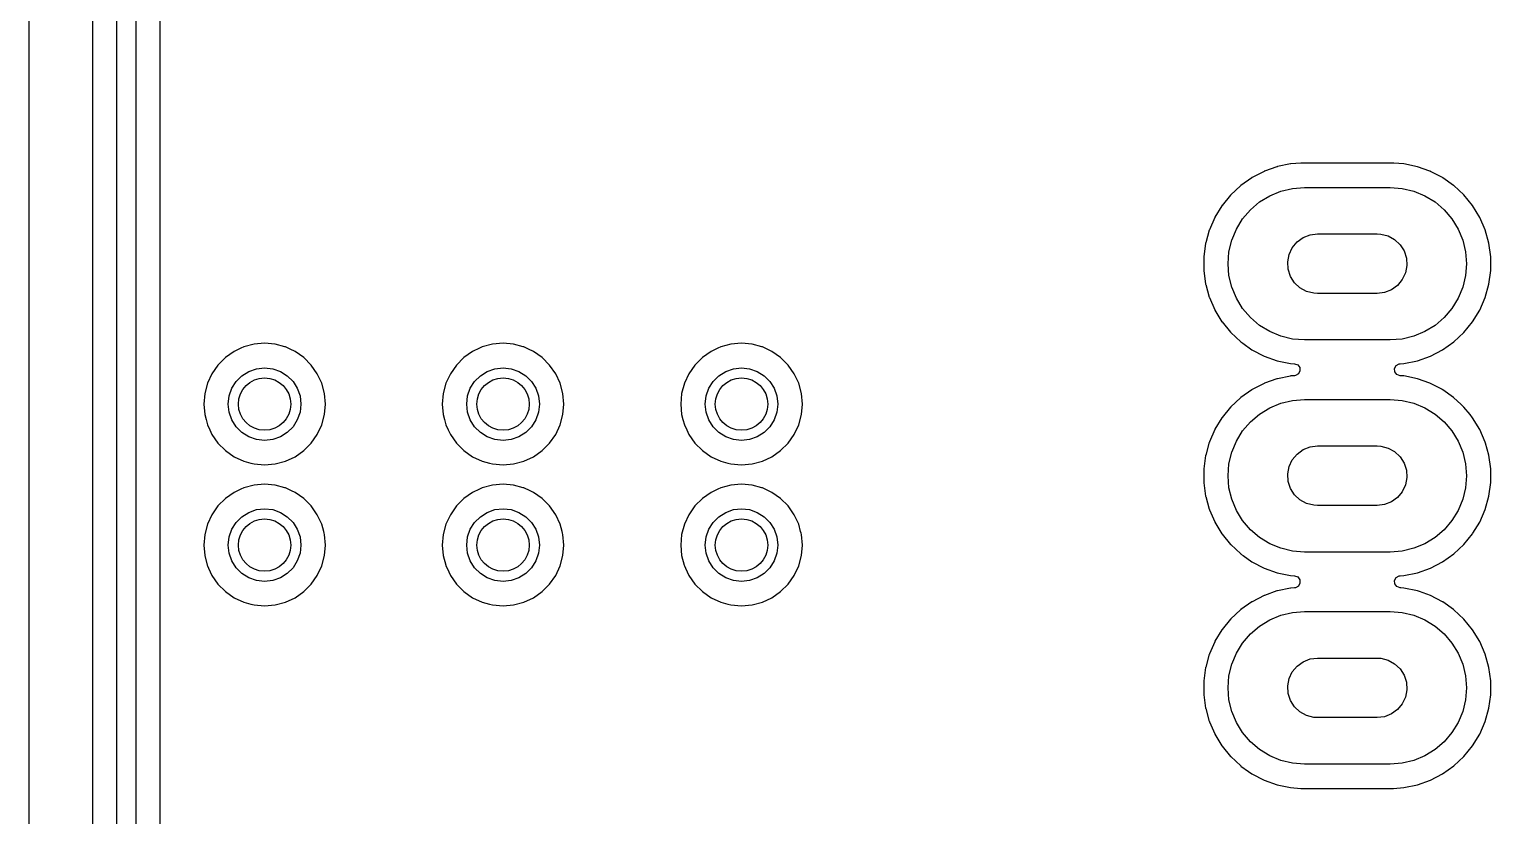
# Model space of a CAD drawing. Extents: x 4.53 to 6.71, y -5.98 to -2.05.
# Drawn here: x 4.531 to 5.737, y -3.35 to -2.7 of the extents above; entities that cross this region are included whole.
import ezdxf

# ---------------------------------------------------------------- set-up
doc = ezdxf.new("R2010")
doc.units = 0
doc.header["$MEASUREMENT"] = 0
doc.layers.add('BLACK', color=7, linetype='CONTINUOUS')

msp = doc.modelspace()

# ---------------------------------------------------------------- linework, layer by layer
at = {"layer": 'BLACK', "linetype": 'CONTINUOUS'}
for p, q in [((4.53053, -4.25852), (4.53053, -2.24738)), ((4.58274, -2.25296), (4.58274, -4.0305)), ((4.60276, -4.0315), (4.60276, -2.25197)), ((4.6185, -2.25523), (4.6185, -4.02823)), ((4.63852, -3.00968), (4.63852, -2.26558)), ((5.58015, -2.81069), (5.57191, -2.81126)), ((5.58024, -2.81069), (5.58015, -2.81069)), ((5.58015, -2.81069), (5.58015, -2.81069)), ((5.65677, -2.81069), (5.58024, -2.81069)), ((5.65686, -2.81069), (5.65677, -2.81069)), ((5.6651, -2.81126), (5.65686, -2.81069)), ((5.65686, -2.81069), (5.65686, -2.81069)), ((5.5397, -2.82271), (5.5307, -2.82906)), ((5.53984, -2.82261), (5.5397, -2.82271)), ((5.5397, -2.82271), (5.5397, -2.82271)), ((5.53999, -2.82253), (5.53984, -2.82261)), ((5.54977, -2.81746), (5.53999, -2.82253)), ((5.53999, -2.82253), (5.53999, -2.82253)), ((5.54992, -2.81738), (5.54977, -2.81746)), ((5.54977, -2.81746), (5.54977, -2.81746)), ((5.55008, -2.81733), (5.54992, -2.81738)), ((5.56046, -2.81364), (5.55008, -2.81733)), ((5.55008, -2.81733), (5.55008, -2.81733)), ((5.56062, -2.81358), (5.56046, -2.81364)), ((5.56046, -2.81364), (5.56046, -2.81364)), ((5.56079, -2.81355), (5.56062, -2.81358)), ((5.57158, -2.8113), (5.56079, -2.81355)), ((5.56079, -2.81355), (5.56079, -2.81355)), ((5.57174, -2.81127), (5.57158, -2.8113)), ((5.57158, -2.8113), (5.57158, -2.8113)), ((5.57191, -2.81126), (5.57174, -2.81127)), ((5.57191, -2.81126), (5.57191, -2.81126)), ((5.66527, -2.81127), (5.6651, -2.81126)), ((5.6651, -2.81126), (5.6651, -2.81126)), ((5.67639, -2.81358), (5.66527, -2.81127)), ((5.67654, -2.81364), (5.67639, -2.81358)), ((5.68659, -2.81721), (5.67654, -2.81364)), ((5.67654, -2.81364), (5.67654, -2.81364)), ((5.68709, -2.81738), (5.68659, -2.81721)), ((5.68724, -2.81746), (5.68709, -2.81738)), ((5.69702, -2.82253), (5.68724, -2.81746)), ((5.68724, -2.81746), (5.68724, -2.81746)), ((5.69717, -2.82261), (5.69702, -2.82253)), ((5.69702, -2.82253), (5.69702, -2.82253)), ((5.69731, -2.82271), (5.69717, -2.82261)), ((5.70631, -2.82906), (5.69731, -2.82271)), ((5.69731, -2.82271), (5.69731, -2.82271)), ((5.53044, -2.82927), (5.52239, -2.83679)), ((5.53056, -2.82916), (5.53044, -2.82927)), ((5.53044, -2.82927), (5.53044, -2.82927)), ((5.5307, -2.82906), (5.53056, -2.82916)), ((5.5307, -2.82906), (5.5307, -2.82906)), ((5.55447, -2.83757), (5.56361, -2.83379)), ((5.56361, -2.83379), (5.57322, -2.83148)), ((5.57322, -2.83148), (5.58307, -2.83071)), ((5.58307, -2.83071), (5.65394, -2.83071)), ((5.65394, -2.83071), (5.66379, -2.83148)), ((5.66379, -2.83148), (5.6734, -2.83379)), ((5.6734, -2.83379), (5.68253, -2.83757)), ((5.70645, -2.82916), (5.70631, -2.82906)), ((5.70631, -2.82906), (5.70631, -2.82906)), ((5.71475, -2.83691), (5.70645, -2.82916)), ((5.51501, -2.84586), (5.50928, -2.85528)), ((5.51509, -2.84572), (5.51501, -2.84586)), ((5.51501, -2.84586), (5.51501, -2.84586)), ((5.5152, -2.84559), (5.51509, -2.84572)), ((5.52215, -2.83704), (5.5152, -2.84559)), ((5.5152, -2.84559), (5.5152, -2.84559)), ((5.52226, -2.83691), (5.52215, -2.83704)), ((5.52215, -2.83704), (5.52215, -2.83704)), ((5.52238, -2.83679), (5.52226, -2.83691)), ((5.52239, -2.83679), (5.52238, -2.83679)), ((5.53853, -2.84916), (5.54605, -2.84274)), ((5.54605, -2.84274), (5.55447, -2.83757)), ((5.68253, -2.83757), (5.69096, -2.84274)), ((5.69096, -2.84274), (5.69848, -2.84916)), ((5.72191, -2.84572), (5.71475, -2.83691)), ((5.72781, -2.85542), (5.72191, -2.84572)), ((5.50913, -2.85558), (5.50474, -2.86568)), ((5.50919, -2.85542), (5.50913, -2.85558)), ((5.50913, -2.85558), (5.50913, -2.85558)), ((5.50928, -2.85528), (5.50919, -2.85542)), ((5.50928, -2.85528), (5.50928, -2.85528)), ((5.52694, -2.8651), (5.53211, -2.85667)), ((5.53211, -2.85667), (5.53853, -2.84916)), ((5.69848, -2.84916), (5.7049, -2.85667)), ((5.7049, -2.85667), (5.71006, -2.8651)), ((5.73234, -2.86584), (5.72781, -2.85542)), ((5.50462, -2.866), (5.50165, -2.87661)), ((5.50467, -2.86584), (5.50462, -2.866)), ((5.50462, -2.866), (5.50462, -2.866)), ((5.50474, -2.86568), (5.50467, -2.86584)), ((5.50474, -2.86568), (5.50474, -2.86568)), ((5.52316, -2.87424), (5.52694, -2.8651)), ((5.58204, -2.87214), (5.58778, -2.86987)), ((5.58778, -2.86987), (5.5939, -2.86909)), ((5.5939, -2.86909), (5.64311, -2.86909)), ((5.64311, -2.86909), (5.64619, -2.86929)), ((5.64619, -2.86929), (5.65217, -2.87082)), ((5.65217, -2.87082), (5.65757, -2.87379)), ((5.71006, -2.8651), (5.71385, -2.87424)), ((5.7354, -2.87677), (5.73234, -2.86584)), ((5.50158, -2.87694), (5.50008, -2.88785)), ((5.50161, -2.87677), (5.50158, -2.87694)), ((5.50158, -2.87694), (5.50158, -2.87694)), ((5.50165, -2.87661), (5.50161, -2.87677)), ((5.50165, -2.87661), (5.50165, -2.87661)), ((5.52085, -2.88385), (5.52316, -2.87424)), ((5.5705, -2.8861), (5.57312, -2.88052)), ((5.57312, -2.88052), (5.57705, -2.87576)), ((5.57705, -2.87576), (5.58204, -2.87214)), ((5.65757, -2.87379), (5.66207, -2.87802)), ((5.66207, -2.87802), (5.66537, -2.88322)), ((5.66537, -2.88322), (5.66728, -2.88909)), ((5.71385, -2.87424), (5.71615, -2.88385)), ((5.73695, -2.88802), (5.7354, -2.87677)), ((5.50008, -2.88785), (5.50006, -2.88802)), ((5.50006, -2.88802), (5.50006, -2.89938)), ((5.50008, -2.88785), (5.50008, -2.88785)), ((5.52008, -2.8937), (5.52085, -2.88385)), ((5.52085, -2.90355), (5.52008, -2.8937)), ((5.56934, -2.89216), (5.5705, -2.8861)), ((5.56973, -2.89831), (5.56934, -2.89216)), ((5.66767, -2.89525), (5.66651, -2.9013)), ((5.66728, -2.88909), (5.66767, -2.89525)), ((5.71615, -2.88385), (5.71693, -2.8937)), ((5.71693, -2.8937), (5.71615, -2.90355)), ((5.73695, -2.89938), (5.73695, -2.88802)), ((5.50006, -2.89938), (5.50008, -2.89955)), ((5.50008, -2.89955), (5.50008, -2.89955)), ((5.50008, -2.89955), (5.50158, -2.91046)), ((5.52316, -2.91317), (5.52085, -2.90355)), ((5.57163, -2.90418), (5.56973, -2.89831)), ((5.57494, -2.90939), (5.57163, -2.90418)), ((5.66389, -2.90689), (5.65995, -2.91164)), ((5.66651, -2.9013), (5.66389, -2.90689)), ((5.71615, -2.90355), (5.71385, -2.91317)), ((5.7354, -2.91063), (5.73695, -2.89938)), ((5.50158, -2.91046), (5.50158, -2.91046)), ((5.50158, -2.91046), (5.50161, -2.91063)), ((5.50161, -2.91063), (5.50165, -2.91079)), ((5.50165, -2.91079), (5.50165, -2.91079)), ((5.50165, -2.91079), (5.50462, -2.9214)), ((5.52694, -2.9223), (5.52316, -2.91317)), ((5.57943, -2.91361), (5.57494, -2.90939)), ((5.58484, -2.91658), (5.57943, -2.91361)), ((5.59081, -2.91811), (5.58484, -2.91658)), ((5.5939, -2.91831), (5.59081, -2.91811)), ((5.64311, -2.91831), (5.5939, -2.91831)), ((5.64923, -2.91753), (5.64311, -2.91831)), ((5.65496, -2.91526), (5.64923, -2.91753)), ((5.65995, -2.91164), (5.65496, -2.91526)), ((5.71385, -2.91317), (5.71006, -2.9223)), ((5.73234, -2.92156), (5.7354, -2.91063)), ((5.50462, -2.9214), (5.50462, -2.9214)), ((5.50462, -2.9214), (5.50467, -2.92156)), ((5.50467, -2.92156), (5.50474, -2.92172)), ((5.50474, -2.92172), (5.50474, -2.92172)), ((5.50474, -2.92172), (5.50913, -2.93183)), ((5.53211, -2.93073), (5.52694, -2.9223)), ((5.53853, -2.93824), (5.53211, -2.93073)), ((5.7049, -2.93073), (5.69848, -2.93824)), ((5.71006, -2.9223), (5.7049, -2.93073)), ((5.72781, -2.93198), (5.73234, -2.92156)), ((5.50913, -2.93183), (5.50913, -2.93183)), ((5.50913, -2.93183), (5.50919, -2.93198)), ((5.50919, -2.93198), (5.51509, -2.94168)), ((5.51509, -2.94168), (5.5152, -2.94182)), ((5.5152, -2.94182), (5.5152, -2.94182)), ((5.5152, -2.94182), (5.52215, -2.95036)), ((5.54605, -2.94466), (5.53853, -2.93824)), ((5.69848, -2.93824), (5.69096, -2.94466)), ((5.71475, -2.95049), (5.72191, -2.94168)), ((5.72191, -2.94168), (5.72781, -2.93198)), ((5.52215, -2.95036), (5.52215, -2.95036)), ((5.52215, -2.95036), (5.52226, -2.95049)), ((5.52226, -2.95049), (5.53056, -2.95824)), ((5.55447, -2.94983), (5.54605, -2.94466)), ((5.56361, -2.95361), (5.55447, -2.94983)), ((5.57322, -2.95592), (5.56361, -2.95361)), ((5.6734, -2.95361), (5.66379, -2.95592)), ((5.68253, -2.94983), (5.6734, -2.95361)), ((5.69096, -2.94466), (5.68253, -2.94983)), ((5.70645, -2.95824), (5.71475, -2.95049)), ((4.6997, -2.96619), (4.69253, -2.97121)), ((4.70533, -2.96357), (4.6997, -2.96619)), ((4.70763, -2.9625), (4.70533, -2.96357)), ((4.71608, -2.96023), (4.70763, -2.9625)), ((4.70763, -2.9625), (4.70763, -2.9625)), ((4.70763, -2.9625), (4.70763, -2.9625)), ((4.7248, -2.95947), (4.71608, -2.96023)), ((4.73352, -2.96023), (4.7248, -2.95947)), ((4.74145, -2.96235), (4.73352, -2.96023)), ((4.74198, -2.9625), (4.74145, -2.96235)), ((4.74591, -2.96433), (4.74198, -2.9625)), ((4.74991, -2.96619), (4.74591, -2.96433)), ((4.75708, -2.97121), (4.74991, -2.96619)), ((4.89655, -2.96619), (4.88938, -2.97121)), ((4.90218, -2.96357), (4.89655, -2.96619)), ((4.90448, -2.9625), (4.90218, -2.96357)), ((4.91293, -2.96023), (4.90448, -2.9625)), ((4.90448, -2.9625), (4.90448, -2.9625)), ((4.90448, -2.9625), (4.90448, -2.9625)), ((4.92165, -2.95947), (4.91293, -2.96023)), ((4.93037, -2.96023), (4.92165, -2.95947)), ((4.9383, -2.96235), (4.93037, -2.96023)), ((4.93883, -2.9625), (4.9383, -2.96235)), ((4.94276, -2.96433), (4.93883, -2.9625)), ((4.94676, -2.96619), (4.94276, -2.96433)), ((4.95393, -2.97121), (4.94676, -2.96619)), ((5.0934, -2.96619), (5.08623, -2.97121)), ((5.09903, -2.96357), (5.0934, -2.96619)), ((5.10133, -2.9625), (5.09903, -2.96357)), ((5.10978, -2.96023), (5.10133, -2.9625)), ((5.10133, -2.9625), (5.10133, -2.9625)), ((5.10133, -2.9625), (5.10133, -2.9625)), ((5.1185, -2.95947), (5.10978, -2.96023)), ((5.12722, -2.96023), (5.1185, -2.95947)), ((5.13515, -2.96235), (5.12722, -2.96023)), ((5.13568, -2.9625), (5.13515, -2.96235)), ((5.13961, -2.96433), (5.13568, -2.9625)), ((5.14361, -2.96619), (5.13961, -2.96433)), ((5.15078, -2.97121), (5.14361, -2.96619)), ((5.53056, -2.95824), (5.5307, -2.95834)), ((5.5307, -2.95834), (5.5307, -2.95834)), ((5.5307, -2.95834), (5.53229, -2.95947)), ((5.53229, -2.95947), (5.53984, -2.96479)), ((5.53984, -2.96479), (5.54992, -2.97002)), ((5.58307, -2.95669), (5.57322, -2.95592)), ((5.65394, -2.95669), (5.58307, -2.95669)), ((5.66379, -2.95592), (5.65394, -2.95669)), ((5.68709, -2.97002), (5.69717, -2.96479)), ((5.69717, -2.96479), (5.70645, -2.95824)), ((4.68634, -2.9774), (4.68132, -2.98457)), ((4.69253, -2.97121), (4.68634, -2.9774)), ((4.71813, -2.98043), (4.7248, -2.97968)), ((4.7248, -2.97968), (4.73148, -2.98043)), ((4.76327, -2.9774), (4.75708, -2.97121)), ((4.76829, -2.98457), (4.76327, -2.9774)), ((4.76327, -2.9774), (4.76327, -2.9774)), ((4.76327, -2.9774), (4.76327, -2.9774)), ((4.88319, -2.9774), (4.87817, -2.98457)), ((4.88938, -2.97121), (4.88319, -2.9774)), ((4.91498, -2.98043), (4.92165, -2.97968)), ((4.92165, -2.97968), (4.92833, -2.98043)), ((4.96012, -2.9774), (4.95393, -2.97121)), ((4.96514, -2.98457), (4.96012, -2.9774)), ((4.96012, -2.9774), (4.96012, -2.9774)), ((4.96012, -2.9774), (4.96012, -2.9774)), ((5.08004, -2.9774), (5.07502, -2.98457)), ((5.08623, -2.97121), (5.08004, -2.9774)), ((5.11183, -2.98043), (5.1185, -2.97968)), ((5.1185, -2.97968), (5.12518, -2.98043)), ((5.15697, -2.9774), (5.15078, -2.97121)), ((5.16199, -2.98457), (5.15697, -2.9774)), ((5.15697, -2.9774), (5.15697, -2.9774)), ((5.15697, -2.9774), (5.15697, -2.9774)), ((5.54992, -2.97002), (5.56062, -2.97382)), ((5.56062, -2.97382), (5.57174, -2.97613)), ((5.57174, -2.97613), (5.57484, -2.97634)), ((5.57484, -2.97634), (5.57494, -2.97635)), ((5.57494, -2.97635), (5.57756, -2.97732)), ((5.57756, -2.97732), (5.57924, -2.97955)), ((5.57924, -2.97955), (5.57945, -2.98234)), ((5.65756, -2.98026), (5.65889, -2.9778)), ((5.65889, -2.9778), (5.66134, -2.97646)), ((5.66134, -2.97646), (5.66207, -2.97635)), ((5.66207, -2.97635), (5.66527, -2.97613)), ((5.66527, -2.97613), (5.67639, -2.97382)), ((5.67639, -2.97382), (5.68709, -2.97002)), ((4.68132, -2.98457), (4.67762, -2.99251)), ((4.69777, -2.99666), (4.70135, -2.99097)), ((4.70135, -2.99097), (4.7061, -2.98622)), ((4.7061, -2.98622), (4.71179, -2.98265)), ((4.71179, -2.98265), (4.71813, -2.98043)), ((4.73148, -2.98043), (4.73782, -2.98265)), ((4.73782, -2.98265), (4.74351, -2.98622)), ((4.74351, -2.98622), (4.74826, -2.99097)), ((4.74826, -2.99097), (4.75183, -2.99666)), ((4.77199, -2.99251), (4.76829, -2.98457)), ((4.87817, -2.98457), (4.87447, -2.99251)), ((4.89462, -2.99666), (4.8982, -2.99097)), ((4.8982, -2.99097), (4.90295, -2.98622)), ((4.90295, -2.98622), (4.90864, -2.98265)), ((4.90864, -2.98265), (4.91498, -2.98043)), ((4.92833, -2.98043), (4.93467, -2.98265)), ((4.93467, -2.98265), (4.94036, -2.98622)), ((4.94036, -2.98622), (4.94511, -2.99097)), ((4.94511, -2.99097), (4.94868, -2.99666)), ((4.96884, -2.99251), (4.96514, -2.98457)), ((5.07502, -2.98457), (5.07132, -2.99251)), ((5.09147, -2.99666), (5.09505, -2.99097)), ((5.09505, -2.99097), (5.0998, -2.98622)), ((5.0998, -2.98622), (5.10549, -2.98265)), ((5.10549, -2.98265), (5.11183, -2.98043)), ((5.12518, -2.98043), (5.13152, -2.98265)), ((5.13152, -2.98265), (5.13721, -2.98622)), ((5.13721, -2.98622), (5.14196, -2.99097)), ((5.14196, -2.99097), (5.14553, -2.99666)), ((5.16569, -2.99251), (5.16199, -2.98457)), ((5.56046, -2.98883), (5.55008, -2.99252)), ((5.56062, -2.98878), (5.56046, -2.98883)), ((5.56046, -2.98883), (5.56046, -2.98883)), ((5.56079, -2.98874), (5.56062, -2.98878)), ((5.57158, -2.9865), (5.56079, -2.98874)), ((5.56079, -2.98874), (5.56079, -2.98874)), ((5.57174, -2.98647), (5.57158, -2.9865)), ((5.57158, -2.9865), (5.57158, -2.9865)), ((5.57191, -2.98646), (5.57174, -2.98647)), ((5.57494, -2.98625), (5.57191, -2.98646)), ((5.57191, -2.98646), (5.57191, -2.98646)), ((5.57567, -2.98614), (5.57494, -2.98625)), ((5.57812, -2.9848), (5.57567, -2.98614)), ((5.57945, -2.98234), (5.57812, -2.9848)), ((5.65777, -2.98305), (5.65756, -2.98026)), ((5.65945, -2.98528), (5.65777, -2.98305)), ((5.66207, -2.98625), (5.65945, -2.98528)), ((5.6628, -2.9863), (5.66207, -2.98625)), ((5.6651, -2.98646), (5.6628, -2.9863)), ((5.66527, -2.98647), (5.6651, -2.98646)), ((5.6651, -2.98646), (5.6651, -2.98646)), ((5.67639, -2.98878), (5.66527, -2.98647)), ((5.67654, -2.98883), (5.67639, -2.98878)), ((5.68659, -2.9924), (5.67654, -2.98883)), ((5.67654, -2.98883), (5.67654, -2.98883)), ((4.67536, -3.00096), (4.67459, -3.00968)), ((4.67762, -2.99251), (4.67536, -3.00096)), ((4.6948, -3.00968), (4.69556, -3.003)), ((4.69556, -3.003), (4.69777, -2.99666)), ((4.75183, -2.99666), (4.75405, -3.003)), ((4.75405, -3.003), (4.7548, -3.00968)), ((4.77425, -3.00096), (4.77199, -2.99251)), ((4.77501, -3.00968), (4.77425, -3.00096)), ((4.87221, -3.00096), (4.87144, -3.00968)), ((4.87447, -2.99251), (4.87221, -3.00096)), ((4.89165, -3.00968), (4.89241, -3.003)), ((4.89241, -3.003), (4.89462, -2.99666)), ((4.94868, -2.99666), (4.9509, -3.003)), ((4.9509, -3.003), (4.95165, -3.00968)), ((4.9711, -3.00096), (4.96884, -2.99251)), ((4.97186, -3.00968), (4.9711, -3.00096)), ((5.06906, -3.00096), (5.06829, -3.00968)), ((5.07132, -2.99251), (5.06906, -3.00096)), ((5.0885, -3.00968), (5.08926, -3.003)), ((5.08926, -3.003), (5.09147, -2.99666)), ((5.14553, -2.99666), (5.14775, -3.003)), ((5.14775, -3.003), (5.1485, -3.00968)), ((5.16795, -3.00096), (5.16569, -2.99251)), ((5.16871, -3.00968), (5.16795, -3.00096)), ((5.5397, -2.9979), (5.5307, -3.00426)), ((5.53984, -2.99781), (5.5397, -2.9979)), ((5.5397, -2.9979), (5.5397, -2.9979)), ((5.53999, -2.99773), (5.53984, -2.99781)), ((5.54977, -2.99266), (5.53999, -2.99773)), ((5.53999, -2.99773), (5.53999, -2.99773)), ((5.54992, -2.99258), (5.54977, -2.99266)), ((5.54977, -2.99266), (5.54977, -2.99266)), ((5.55008, -2.99252), (5.54992, -2.99258)), ((5.55008, -2.99252), (5.55008, -2.99252)), ((5.68709, -2.99258), (5.68659, -2.9924)), ((5.68724, -2.99266), (5.68709, -2.99258)), ((5.69702, -2.99773), (5.68724, -2.99266)), ((5.68724, -2.99266), (5.68724, -2.99266)), ((5.69717, -2.99781), (5.69702, -2.99773)), ((5.69702, -2.99773), (5.69702, -2.99773)), ((5.69731, -2.9979), (5.69717, -2.99781)), ((5.70631, -3.00426), (5.69731, -2.9979)), ((5.69731, -2.9979), (5.69731, -2.9979)), ((4.63852, -3.12615), (4.63852, -3.00968)), ((4.67459, -3.00968), (4.67536, -3.0184)), ((4.69556, -3.01635), (4.6948, -3.00968)), ((4.7548, -3.00968), (4.75405, -3.01635)), ((4.77425, -3.0184), (4.77501, -3.00968)), ((4.77501, -3.00968), (4.77501, -3.00968)), ((4.87144, -3.00968), (4.87221, -3.0184)), ((4.89241, -3.01635), (4.89165, -3.00968)), ((4.95165, -3.00968), (4.9509, -3.01635)), ((4.9711, -3.0184), (4.97186, -3.00968)), ((4.97186, -3.00968), (4.97186, -3.00968)), ((5.06829, -3.00968), (5.06906, -3.0184)), ((5.08926, -3.01635), (5.0885, -3.00968)), ((5.1485, -3.00968), (5.14775, -3.01635)), ((5.16795, -3.0184), (5.16871, -3.00968)), ((5.52215, -3.01224), (5.5152, -3.02078)), ((5.52226, -3.01211), (5.52215, -3.01224)), ((5.52215, -3.01224), (5.52215, -3.01224)), ((5.52238, -3.01199), (5.52226, -3.01211)), ((5.52239, -3.01199), (5.52238, -3.01199)), ((5.53044, -3.00447), (5.52239, -3.01199)), ((5.53056, -3.00435), (5.53044, -3.00447)), ((5.53044, -3.00447), (5.53044, -3.00447)), ((5.5307, -3.00426), (5.53056, -3.00435)), ((5.5307, -3.00426), (5.5307, -3.00426)), ((5.54605, -3.01794), (5.55447, -3.01277)), ((5.55447, -3.01277), (5.56361, -3.00899)), ((5.56361, -3.00899), (5.57322, -3.00668)), ((5.57322, -3.00668), (5.58307, -3.00591)), ((5.58307, -3.00591), (5.65394, -3.00591)), ((5.65394, -3.00591), (5.66379, -3.00668)), ((5.66379, -3.00668), (5.6734, -3.00899)), ((5.6734, -3.00899), (5.68253, -3.01277)), ((5.68253, -3.01277), (5.69096, -3.01794)), ((5.70645, -3.00435), (5.70631, -3.00426)), ((5.70631, -3.00426), (5.70631, -3.00426)), ((5.70657, -3.00447), (5.70645, -3.00435)), ((5.71215, -3.00968), (5.70657, -3.00447)), ((5.70657, -3.00447), (5.70657, -3.00447)), ((5.71475, -3.01211), (5.71215, -3.00968)), ((5.71485, -3.01224), (5.71475, -3.01211)), ((5.71987, -3.0184), (5.71485, -3.01224)), ((5.71485, -3.01224), (5.71485, -3.01224)), ((4.67536, -3.0184), (4.67645, -3.0225)), ((4.67645, -3.0225), (4.67762, -3.02685)), ((4.67762, -3.02685), (4.67953, -3.03095)), ((4.69777, -3.02269), (4.69556, -3.01635)), ((4.70135, -3.02838), (4.69777, -3.02269)), ((4.75183, -3.02269), (4.74826, -3.02838)), ((4.75405, -3.01635), (4.75183, -3.02269)), ((4.76829, -3.03478), (4.77199, -3.02685)), ((4.77199, -3.02685), (4.77425, -3.0184)), ((4.87221, -3.0184), (4.8733, -3.0225)), ((4.8733, -3.0225), (4.87447, -3.02685)), ((4.87447, -3.02685), (4.87638, -3.03095)), ((4.89462, -3.02269), (4.89241, -3.01635)), ((4.8982, -3.02838), (4.89462, -3.02269)), ((4.94868, -3.02269), (4.94511, -3.02838)), ((4.9509, -3.01635), (4.94868, -3.02269)), ((4.96514, -3.03478), (4.96884, -3.02685)), ((4.96884, -3.02685), (4.9711, -3.0184)), ((5.06906, -3.0184), (5.07015, -3.0225)), ((5.07015, -3.0225), (5.07132, -3.02685)), ((5.07132, -3.02685), (5.07323, -3.03095)), ((5.09147, -3.02269), (5.08926, -3.01635)), ((5.09505, -3.02838), (5.09147, -3.02269)), ((5.14553, -3.02269), (5.14196, -3.02838)), ((5.14775, -3.01635), (5.14553, -3.02269)), ((5.16199, -3.03478), (5.16569, -3.02685)), ((5.16569, -3.02685), (5.16795, -3.0184)), ((5.51501, -3.02106), (5.50928, -3.03047)), ((5.51509, -3.02091), (5.51501, -3.02106)), ((5.51501, -3.02106), (5.51501, -3.02106)), ((5.5152, -3.02078), (5.51509, -3.02091)), ((5.5152, -3.02078), (5.5152, -3.02078)), ((5.53211, -3.03187), (5.53853, -3.02436)), ((5.53853, -3.02436), (5.54605, -3.01794)), ((5.69096, -3.01794), (5.69848, -3.02436)), ((5.69848, -3.02436), (5.7049, -3.03187)), ((5.72191, -3.02091), (5.71987, -3.0184)), ((5.72781, -3.03062), (5.72191, -3.02091)), ((4.67953, -3.03095), (4.68132, -3.03478)), ((4.68132, -3.03478), (4.68634, -3.04195)), ((4.7061, -3.03313), (4.70135, -3.02838)), ((4.71179, -3.03671), (4.7061, -3.03313)), ((4.71813, -3.03893), (4.71179, -3.03671)), ((4.7248, -3.03968), (4.71813, -3.03893)), ((4.73148, -3.03893), (4.7248, -3.03968)), ((4.73782, -3.03671), (4.73148, -3.03893)), ((4.74351, -3.03313), (4.73782, -3.03671)), ((4.74826, -3.02838), (4.74351, -3.03313)), ((4.76327, -3.04195), (4.76829, -3.03478)), ((4.87638, -3.03095), (4.87817, -3.03478)), ((4.87817, -3.03478), (4.88319, -3.04195)), ((4.90295, -3.03313), (4.8982, -3.02838)), ((4.90864, -3.03671), (4.90295, -3.03313)), ((4.91498, -3.03893), (4.90864, -3.03671)), ((4.92165, -3.03968), (4.91498, -3.03893)), ((4.92833, -3.03893), (4.92165, -3.03968)), ((4.93467, -3.03671), (4.92833, -3.03893)), ((4.94036, -3.03313), (4.93467, -3.03671)), ((4.94511, -3.02838), (4.94036, -3.03313)), ((4.96012, -3.04195), (4.96514, -3.03478)), ((5.07323, -3.03095), (5.07502, -3.03478)), ((5.07502, -3.03478), (5.08004, -3.04195)), ((5.0998, -3.03313), (5.09505, -3.02838)), ((5.10549, -3.03671), (5.0998, -3.03313)), ((5.11183, -3.03893), (5.10549, -3.03671)), ((5.1185, -3.03968), (5.11183, -3.03893)), ((5.12518, -3.03893), (5.1185, -3.03968)), ((5.13152, -3.03671), (5.12518, -3.03893)), ((5.13721, -3.03313), (5.13152, -3.03671)), ((5.14196, -3.02838), (5.13721, -3.03313)), ((5.15697, -3.04195), (5.16199, -3.03478)), ((5.50913, -3.03077), (5.50474, -3.04088)), ((5.50919, -3.03062), (5.50913, -3.03077)), ((5.50913, -3.03077), (5.50913, -3.03077)), ((5.50928, -3.03047), (5.50919, -3.03062)), ((5.50928, -3.03047), (5.50928, -3.03047)), ((5.52694, -3.0403), (5.53211, -3.03187)), ((5.7049, -3.03187), (5.71006, -3.0403)), ((5.73234, -3.04103), (5.72781, -3.03062)), ((4.68634, -3.04195), (4.69253, -3.04814)), ((4.69253, -3.04814), (4.6997, -3.05316)), ((4.74991, -3.05316), (4.75708, -3.04814)), ((4.75708, -3.04814), (4.76327, -3.04195)), ((4.88319, -3.04195), (4.88938, -3.04814)), ((4.88938, -3.04814), (4.89655, -3.05316)), ((4.94676, -3.05316), (4.95393, -3.04814)), ((4.95393, -3.04814), (4.96012, -3.04195)), ((5.08004, -3.04195), (5.08623, -3.04814)), ((5.08623, -3.04814), (5.0934, -3.05316)), ((5.14361, -3.05316), (5.15078, -3.04814)), ((5.15078, -3.04814), (5.15697, -3.04195)), ((5.50158, -3.05214), (5.50008, -3.06305)), ((5.50161, -3.05197), (5.50158, -3.05214)), ((5.50158, -3.05214), (5.50158, -3.05214)), ((5.50165, -3.05181), (5.50161, -3.05197)), ((5.50462, -3.0412), (5.50165, -3.05181)), ((5.50165, -3.05181), (5.50165, -3.05181)), ((5.50467, -3.04103), (5.50462, -3.0412)), ((5.50462, -3.0412), (5.50462, -3.0412)), ((5.50474, -3.04088), (5.50467, -3.04103)), ((5.50474, -3.04088), (5.50474, -3.04088)), ((5.52085, -3.05904), (5.52316, -3.04943)), ((5.52316, -3.04943), (5.52694, -3.0403)), ((5.57312, -3.05571), (5.57705, -3.05096)), ((5.57705, -3.05096), (5.58204, -3.04733)), ((5.58204, -3.04733), (5.58778, -3.04506)), ((5.58778, -3.04506), (5.5939, -3.04429)), ((5.5939, -3.04429), (5.64311, -3.04429)), ((5.64311, -3.04429), (5.64619, -3.04449)), ((5.64619, -3.04449), (5.65217, -3.04602)), ((5.65217, -3.04602), (5.65757, -3.04899)), ((5.65757, -3.04899), (5.66207, -3.05321)), ((5.71006, -3.0403), (5.71385, -3.04943)), ((5.71385, -3.04943), (5.71615, -3.05904)), ((5.73238, -3.0412), (5.73234, -3.04103)), ((5.7326, -3.04195), (5.73238, -3.0412)), ((5.73238, -3.0412), (5.73238, -3.0412)), ((5.7354, -3.05197), (5.7326, -3.04195)), ((5.73695, -3.06322), (5.7354, -3.05197)), ((4.6997, -3.05316), (4.6997, -3.05316)), ((4.6997, -3.05316), (4.6997, -3.05316)), ((4.6997, -3.05316), (4.70763, -3.05686)), ((4.70763, -3.05686), (4.71357, -3.05845)), ((4.71357, -3.05845), (4.71608, -3.05913)), ((4.71608, -3.05913), (4.71608, -3.05913)), ((4.71608, -3.05913), (4.71608, -3.05913)), ((4.71608, -3.05913), (4.7248, -3.05989)), ((4.7248, -3.05989), (4.73352, -3.05913)), ((4.73352, -3.05913), (4.74198, -3.05686)), ((4.74198, -3.05686), (4.74991, -3.05316)), ((4.89655, -3.05316), (4.89655, -3.05316)), ((4.89655, -3.05316), (4.89655, -3.05316)), ((4.89655, -3.05316), (4.90448, -3.05686)), ((4.90448, -3.05686), (4.91042, -3.05845)), ((4.91042, -3.05845), (4.91293, -3.05913)), ((4.91293, -3.05913), (4.91293, -3.05913)), ((4.91293, -3.05913), (4.91293, -3.05913)), ((4.91293, -3.05913), (4.92165, -3.05989)), ((4.92165, -3.05989), (4.93037, -3.05913)), ((4.93037, -3.05913), (4.93883, -3.05686)), ((4.93883, -3.05686), (4.94676, -3.05316)), ((5.0934, -3.05316), (5.0934, -3.05316)), ((5.0934, -3.05316), (5.0934, -3.05316)), ((5.0934, -3.05316), (5.10133, -3.05686)), ((5.10133, -3.05686), (5.10727, -3.05845)), ((5.10727, -3.05845), (5.10978, -3.05913)), ((5.10978, -3.05913), (5.10978, -3.05913)), ((5.10978, -3.05913), (5.10978, -3.05913)), ((5.10978, -3.05913), (5.1185, -3.05989)), ((5.1185, -3.05989), (5.12722, -3.05913)), ((5.12722, -3.05913), (5.13568, -3.05686)), ((5.13568, -3.05686), (5.14361, -3.05316)), ((5.50008, -3.06305), (5.50006, -3.06322)), ((5.50006, -3.06322), (5.50006, -3.07458)), ((5.50008, -3.06305), (5.50008, -3.06305)), ((5.52008, -3.0689), (5.52085, -3.05904)), ((5.56934, -3.06735), (5.5705, -3.06129)), ((5.5705, -3.06129), (5.57312, -3.05571)), ((5.66207, -3.05321), (5.66537, -3.05842)), ((5.66537, -3.05842), (5.66728, -3.06429)), ((5.66728, -3.06429), (5.66767, -3.07044)), ((5.71615, -3.05904), (5.71693, -3.0689)), ((5.73695, -3.07458), (5.73695, -3.06322)), ((4.7248, -3.07594), (4.71608, -3.0767)), ((4.73352, -3.0767), (4.7248, -3.07594)), ((4.92165, -3.07594), (4.91293, -3.0767)), ((4.93037, -3.0767), (4.92165, -3.07594)), ((5.1185, -3.07594), (5.10978, -3.0767)), ((5.12722, -3.0767), (5.1185, -3.07594)), ((5.50006, -3.07458), (5.50008, -3.07474)), ((5.50008, -3.07474), (5.50008, -3.07474)), ((5.50008, -3.07474), (5.50158, -3.08566)), ((5.52085, -3.07875), (5.52008, -3.0689)), ((5.56973, -3.07351), (5.56934, -3.06735)), ((5.57163, -3.07937), (5.56973, -3.07351)), ((5.66767, -3.07044), (5.66651, -3.0765)), ((5.71693, -3.0689), (5.71615, -3.07875)), ((5.7354, -3.08583), (5.73695, -3.07458)), ((4.69253, -3.08768), (4.68634, -3.09387)), ((4.6997, -3.08266), (4.69253, -3.08768)), ((4.70525, -3.08007), (4.6997, -3.08266)), ((4.70763, -3.07897), (4.70525, -3.08007)), ((4.71608, -3.0767), (4.70763, -3.07897)), ((4.70763, -3.07897), (4.70763, -3.07897)), ((4.70763, -3.07897), (4.70763, -3.07897)), ((4.74145, -3.07882), (4.73352, -3.0767)), ((4.74198, -3.07897), (4.74145, -3.07882)), ((4.74713, -3.08137), (4.74198, -3.07897)), ((4.74991, -3.08266), (4.74713, -3.08137)), ((4.75708, -3.08768), (4.74991, -3.08266)), ((4.76327, -3.09387), (4.75708, -3.08768)), ((4.88938, -3.08768), (4.88319, -3.09387)), ((4.89655, -3.08266), (4.88938, -3.08768)), ((4.9021, -3.08007), (4.89655, -3.08266)), ((4.90448, -3.07897), (4.9021, -3.08007)), ((4.91293, -3.0767), (4.90448, -3.07897)), ((4.90448, -3.07897), (4.90448, -3.07897)), ((4.90448, -3.07897), (4.90448, -3.07897)), ((4.9383, -3.07882), (4.93037, -3.0767)), ((4.93883, -3.07897), (4.9383, -3.07882)), ((4.94398, -3.08137), (4.93883, -3.07897)), ((4.94676, -3.08266), (4.94398, -3.08137)), ((4.95393, -3.08768), (4.94676, -3.08266)), ((4.96012, -3.09387), (4.95393, -3.08768)), ((5.08623, -3.08768), (5.08004, -3.09387)), ((5.0934, -3.08266), (5.08623, -3.08768)), ((5.09895, -3.08007), (5.0934, -3.08266)), ((5.10133, -3.07897), (5.09895, -3.08007)), ((5.10978, -3.0767), (5.10133, -3.07897)), ((5.10133, -3.07897), (5.10133, -3.07897)), ((5.10133, -3.07897), (5.10133, -3.07897)), ((5.13515, -3.07882), (5.12722, -3.0767)), ((5.13568, -3.07897), (5.13515, -3.07882)), ((5.14083, -3.08137), (5.13568, -3.07897)), ((5.14361, -3.08266), (5.14083, -3.08137)), ((5.15078, -3.08768), (5.14361, -3.08266)), ((5.15697, -3.09387), (5.15078, -3.08768)), ((5.50158, -3.08566), (5.50158, -3.08566)), ((5.50158, -3.08566), (5.50161, -3.08583)), ((5.50161, -3.08583), (5.50165, -3.08599)), ((5.50165, -3.08599), (5.50165, -3.08599)), ((5.50165, -3.08599), (5.50462, -3.0966)), ((5.52316, -3.08836), (5.52085, -3.07875)), ((5.52694, -3.0975), (5.52316, -3.08836)), ((5.57494, -3.08458), (5.57163, -3.07937)), ((5.57943, -3.0888), (5.57494, -3.08458)), ((5.65995, -3.08683), (5.65496, -3.09046)), ((5.66389, -3.08208), (5.65995, -3.08683)), ((5.66651, -3.0765), (5.66389, -3.08208)), ((5.71385, -3.08836), (5.71006, -3.0975)), ((5.71615, -3.07875), (5.71385, -3.08836)), ((5.73234, -3.09676), (5.7354, -3.08583)), ((4.68634, -3.09387), (4.68132, -3.10104)), ((4.7061, -3.10269), (4.71179, -3.09912)), ((4.71179, -3.09912), (4.71813, -3.0969)), ((4.71813, -3.0969), (4.7248, -3.09615)), ((4.7248, -3.09615), (4.73148, -3.0969)), ((4.73148, -3.0969), (4.73782, -3.09912)), ((4.73782, -3.09912), (4.74351, -3.10269)), ((4.76829, -3.10104), (4.76327, -3.09387)), ((4.76327, -3.09387), (4.76327, -3.09387)), ((4.76327, -3.09387), (4.76327, -3.09387)), ((4.88319, -3.09387), (4.87817, -3.10104)), ((4.90295, -3.10269), (4.90864, -3.09912)), ((4.90864, -3.09912), (4.91498, -3.0969)), ((4.91498, -3.0969), (4.92165, -3.09615)), ((4.92165, -3.09615), (4.92833, -3.0969)), ((4.92833, -3.0969), (4.93467, -3.09912)), ((4.93467, -3.09912), (4.94036, -3.10269)), ((4.96514, -3.10104), (4.96012, -3.09387)), ((4.96012, -3.09387), (4.96012, -3.09387)), ((4.96012, -3.09387), (4.96012, -3.09387)), ((5.08004, -3.09387), (5.07502, -3.10104)), ((5.0998, -3.10269), (5.10549, -3.09912)), ((5.10549, -3.09912), (5.11183, -3.0969)), ((5.11183, -3.0969), (5.1185, -3.09615)), ((5.1185, -3.09615), (5.12518, -3.0969)), ((5.12518, -3.0969), (5.13152, -3.09912)), ((5.13152, -3.09912), (5.13721, -3.10269)), ((5.16199, -3.10104), (5.15697, -3.09387)), ((5.15697, -3.09387), (5.15697, -3.09387)), ((5.15697, -3.09387), (5.15697, -3.09387)), ((5.50462, -3.0966), (5.50462, -3.0966)), ((5.50462, -3.0966), (5.50467, -3.09676)), ((5.50467, -3.09676), (5.50474, -3.09692)), ((5.50474, -3.09692), (5.50474, -3.09692)), ((5.50474, -3.09692), (5.50913, -3.10702)), ((5.53211, -3.10592), (5.52694, -3.0975)), ((5.58484, -3.09178), (5.57943, -3.0888)), ((5.59081, -3.09331), (5.58484, -3.09178)), ((5.5939, -3.0935), (5.59081, -3.09331)), ((5.64311, -3.0935), (5.5939, -3.0935)), ((5.64923, -3.09273), (5.64311, -3.0935)), ((5.65496, -3.09046), (5.64923, -3.09273)), ((5.71006, -3.0975), (5.7049, -3.10592)), ((5.72781, -3.10718), (5.73234, -3.09676)), ((4.67762, -3.10898), (4.67536, -3.11743)), ((4.68132, -3.10104), (4.67762, -3.10898)), ((4.69777, -3.11313), (4.70135, -3.10744)), ((4.70135, -3.10744), (4.7061, -3.10269)), ((4.74351, -3.10269), (4.74826, -3.10744)), ((4.74826, -3.10744), (4.75183, -3.11313)), ((4.77199, -3.10898), (4.76829, -3.10104)), ((4.77358, -3.11492), (4.77199, -3.10898)), ((4.87447, -3.10898), (4.87221, -3.11743)), ((4.87817, -3.10104), (4.87447, -3.10898)), ((4.89462, -3.11313), (4.8982, -3.10744)), ((4.8982, -3.10744), (4.90295, -3.10269)), ((4.94036, -3.10269), (4.94511, -3.10744)), ((4.94511, -3.10744), (4.94868, -3.11313)), ((4.96884, -3.10898), (4.96514, -3.10104)), ((4.97043, -3.11492), (4.96884, -3.10898)), ((5.07132, -3.10898), (5.06906, -3.11743)), ((5.07502, -3.10104), (5.07132, -3.10898)), ((5.09147, -3.11313), (5.09505, -3.10744)), ((5.09505, -3.10744), (5.0998, -3.10269)), ((5.13721, -3.10269), (5.14196, -3.10744)), ((5.14196, -3.10744), (5.14553, -3.11313)), ((5.16569, -3.10898), (5.16199, -3.10104)), ((5.16728, -3.11492), (5.16569, -3.10898)), ((5.50913, -3.10702), (5.50913, -3.10702)), ((5.50913, -3.10702), (5.50919, -3.10718)), ((5.50919, -3.10718), (5.51509, -3.11688)), ((5.53853, -3.11344), (5.53211, -3.10592)), ((5.7049, -3.10592), (5.69848, -3.11344)), ((5.72226, -3.11631), (5.72781, -3.10718)), ((4.67536, -3.11743), (4.67459, -3.12615)), ((4.6948, -3.12615), (4.69556, -3.11947)), ((4.69556, -3.11947), (4.69777, -3.11313)), ((4.75183, -3.11313), (4.75405, -3.11947)), ((4.75405, -3.11947), (4.7548, -3.12615)), ((4.77395, -3.11631), (4.77358, -3.11492)), ((4.77425, -3.11743), (4.77395, -3.11631)), ((4.77501, -3.12615), (4.77425, -3.11743)), ((4.87221, -3.11743), (4.87144, -3.12615)), ((4.89165, -3.12615), (4.89241, -3.11947)), ((4.89241, -3.11947), (4.89462, -3.11313)), ((4.94868, -3.11313), (4.9509, -3.11947)), ((4.9509, -3.11947), (4.95165, -3.12615)), ((4.9708, -3.11631), (4.97043, -3.11492)), ((4.9711, -3.11743), (4.9708, -3.11631)), ((4.97186, -3.12615), (4.9711, -3.11743)), ((5.06906, -3.11743), (5.06829, -3.12615)), ((5.0885, -3.12615), (5.08926, -3.11947)), ((5.08926, -3.11947), (5.09147, -3.11313)), ((5.14553, -3.11313), (5.14775, -3.11947)), ((5.14775, -3.11947), (5.1485, -3.12615)), ((5.16765, -3.11631), (5.16728, -3.11492)), ((5.16795, -3.11743), (5.16765, -3.11631)), ((5.16871, -3.12615), (5.16795, -3.11743)), ((5.51509, -3.11688), (5.5152, -3.11701)), ((5.5152, -3.11701), (5.5152, -3.11701)), ((5.5152, -3.11701), (5.52215, -3.12556)), ((5.54605, -3.11986), (5.53853, -3.11344)), ((5.55447, -3.12502), (5.54605, -3.11986)), ((5.69096, -3.11986), (5.68253, -3.12502)), ((5.69848, -3.11344), (5.69096, -3.11986)), ((5.71475, -3.12569), (5.72191, -3.11688)), ((5.72191, -3.11688), (5.72226, -3.11631)), ((4.63852, -3.24977), (4.63852, -3.12615)), ((4.67459, -3.12615), (4.67536, -3.13487)), ((4.67536, -3.13487), (4.67748, -3.14279)), ((4.69556, -3.13282), (4.6948, -3.12615)), ((4.69777, -3.13916), (4.69556, -3.13282)), ((4.75405, -3.13282), (4.75183, -3.13916)), ((4.7548, -3.12615), (4.75405, -3.13282)), ((4.77199, -3.14332), (4.77425, -3.13487)), ((4.77425, -3.13487), (4.77501, -3.12615)), ((4.77501, -3.12615), (4.77501, -3.12615)), ((4.87144, -3.12615), (4.87221, -3.13487)), ((4.87221, -3.13487), (4.87433, -3.14279)), ((4.89241, -3.13282), (4.89165, -3.12615)), ((4.89462, -3.13916), (4.89241, -3.13282)), ((4.9509, -3.13282), (4.94868, -3.13916)), ((4.95165, -3.12615), (4.9509, -3.13282)), ((4.96884, -3.14332), (4.9711, -3.13487)), ((4.9711, -3.13487), (4.97186, -3.12615)), ((4.97186, -3.12615), (4.97186, -3.12615)), ((5.06829, -3.12615), (5.06906, -3.13487)), ((5.06906, -3.13487), (5.07118, -3.14279)), ((5.08926, -3.13282), (5.0885, -3.12615)), ((5.09147, -3.13916), (5.08926, -3.13282)), ((5.14775, -3.13282), (5.14553, -3.13916)), ((5.1485, -3.12615), (5.14775, -3.13282)), ((5.16569, -3.14332), (5.16795, -3.13487)), ((5.16795, -3.13487), (5.16871, -3.12615)), ((5.52215, -3.12556), (5.52215, -3.12556)), ((5.52215, -3.12556), (5.52226, -3.12569)), ((5.52226, -3.12569), (5.53056, -3.13344)), ((5.53056, -3.13344), (5.5307, -3.13354)), ((5.5307, -3.13354), (5.5307, -3.13354)), ((5.5307, -3.13354), (5.53258, -3.13487)), ((5.53258, -3.13487), (5.53984, -3.13999)), ((5.56361, -3.12881), (5.55447, -3.12502)), ((5.57322, -3.13111), (5.56361, -3.12881)), ((5.58307, -3.13189), (5.57322, -3.13111)), ((5.65394, -3.13189), (5.58307, -3.13189)), ((5.66379, -3.13111), (5.65394, -3.13189)), ((5.6734, -3.12881), (5.66379, -3.13111)), ((5.68253, -3.12502), (5.6734, -3.12881)), ((5.69717, -3.13999), (5.70645, -3.13344)), ((5.70645, -3.13344), (5.71475, -3.12569)), ((4.67748, -3.14279), (4.67762, -3.14332)), ((4.67762, -3.14332), (4.67853, -3.14527)), ((4.67853, -3.14527), (4.68132, -3.15125)), ((4.70135, -3.14485), (4.69777, -3.13916)), ((4.7061, -3.1496), (4.70135, -3.14485)), ((4.74826, -3.14485), (4.74351, -3.1496)), ((4.75183, -3.13916), (4.74826, -3.14485)), ((4.76829, -3.15125), (4.77199, -3.14332)), ((4.87433, -3.14279), (4.87447, -3.14332)), ((4.87447, -3.14332), (4.87538, -3.14527)), ((4.87538, -3.14527), (4.87817, -3.15125)), ((4.8982, -3.14485), (4.89462, -3.13916)), ((4.90295, -3.1496), (4.8982, -3.14485)), ((4.94511, -3.14485), (4.94036, -3.1496)), ((4.94868, -3.13916), (4.94511, -3.14485)), ((4.96514, -3.15125), (4.96884, -3.14332)), ((5.07118, -3.14279), (5.07132, -3.14332)), ((5.07132, -3.14332), (5.07223, -3.14527)), ((5.07223, -3.14527), (5.07502, -3.15125)), ((5.09505, -3.14485), (5.09147, -3.13916)), ((5.0998, -3.1496), (5.09505, -3.14485)), ((5.14196, -3.14485), (5.13721, -3.1496)), ((5.14553, -3.13916), (5.14196, -3.14485)), ((5.16199, -3.15125), (5.16569, -3.14332)), ((5.53984, -3.13999), (5.54992, -3.14521)), ((5.54992, -3.14521), (5.56062, -3.14902)), ((5.67639, -3.14902), (5.68709, -3.14521)), ((5.68709, -3.14521), (5.69717, -3.13999)), ((4.68132, -3.15125), (4.68634, -3.15842)), ((4.68634, -3.15842), (4.69253, -3.16461)), ((4.71179, -3.15318), (4.7061, -3.1496)), ((4.71813, -3.1554), (4.71179, -3.15318)), ((4.7248, -3.15615), (4.71813, -3.1554)), ((4.73148, -3.1554), (4.7248, -3.15615)), ((4.73782, -3.15318), (4.73148, -3.1554)), ((4.74351, -3.1496), (4.73782, -3.15318)), ((4.75708, -3.16461), (4.76327, -3.15842)), ((4.76327, -3.15842), (4.76829, -3.15125)), ((4.87817, -3.15125), (4.88319, -3.15842)), ((4.88319, -3.15842), (4.88938, -3.16461)), ((4.90864, -3.15318), (4.90295, -3.1496)), ((4.91498, -3.1554), (4.90864, -3.15318)), ((4.92165, -3.15615), (4.91498, -3.1554)), ((4.92833, -3.1554), (4.92165, -3.15615)), ((4.93467, -3.15318), (4.92833, -3.1554)), ((4.94036, -3.1496), (4.93467, -3.15318)), ((4.95393, -3.16461), (4.96012, -3.15842)), ((4.96012, -3.15842), (4.96514, -3.15125)), ((5.07502, -3.15125), (5.08004, -3.15842)), ((5.08004, -3.15842), (5.08623, -3.16461)), ((5.10549, -3.15318), (5.0998, -3.1496)), ((5.11183, -3.1554), (5.10549, -3.15318)), ((5.1185, -3.15615), (5.11183, -3.1554)), ((5.12518, -3.1554), (5.1185, -3.15615)), ((5.13152, -3.15318), (5.12518, -3.1554)), ((5.13721, -3.1496), (5.13152, -3.15318)), ((5.15078, -3.16461), (5.15697, -3.15842)), ((5.15697, -3.15842), (5.16199, -3.15125)), ((5.56062, -3.14902), (5.57174, -3.15133)), ((5.57174, -3.15133), (5.57484, -3.15154)), ((5.57484, -3.15154), (5.57494, -3.15155)), ((5.57494, -3.15155), (5.57756, -3.15252)), ((5.57812, -3.15999), (5.57567, -3.16134)), ((5.57756, -3.15252), (5.57924, -3.15475)), ((5.57945, -3.15754), (5.57812, -3.15999)), ((5.57924, -3.15475), (5.57945, -3.15754)), ((5.65756, -3.15546), (5.65889, -3.153)), ((5.65777, -3.15824), (5.65756, -3.15546)), ((5.65945, -3.16048), (5.65777, -3.15824)), ((5.65889, -3.153), (5.66134, -3.15165)), ((5.66207, -3.16145), (5.65945, -3.16048)), ((5.66134, -3.15165), (5.66207, -3.15155)), ((5.66207, -3.15155), (5.66527, -3.15133)), ((5.66527, -3.15133), (5.67639, -3.14902)), ((4.69253, -3.16461), (4.6997, -3.16963)), ((4.6997, -3.16963), (4.6997, -3.16963)), ((4.6997, -3.16963), (4.6997, -3.16963)), ((4.6997, -3.16963), (4.70763, -3.17333)), ((4.74198, -3.17333), (4.74991, -3.16963)), ((4.74991, -3.16963), (4.75708, -3.16461)), ((4.88938, -3.16461), (4.89655, -3.16963)), ((4.89655, -3.16963), (4.89655, -3.16963)), ((4.89655, -3.16963), (4.89655, -3.16963)), ((4.89655, -3.16963), (4.90448, -3.17333)), ((4.93883, -3.17333), (4.94676, -3.16963)), ((4.94676, -3.16963), (4.95393, -3.16461)), ((5.08623, -3.16461), (5.0934, -3.16963)), ((5.0934, -3.16963), (5.0934, -3.16963)), ((5.0934, -3.16963), (5.0934, -3.16963)), ((5.0934, -3.16963), (5.10133, -3.17333)), ((5.13568, -3.17333), (5.14361, -3.16963)), ((5.14361, -3.16963), (5.15078, -3.16461)), ((5.54977, -3.16785), (5.53999, -3.17292)), ((5.54992, -3.16778), (5.54977, -3.16785)), ((5.54977, -3.16785), (5.54977, -3.16785)), ((5.55008, -3.16772), (5.54992, -3.16778)), ((5.56046, -3.16403), (5.55008, -3.16772)), ((5.55008, -3.16772), (5.55008, -3.16772)), ((5.56062, -3.16397), (5.56046, -3.16403)), ((5.56046, -3.16403), (5.56046, -3.16403)), ((5.56079, -3.16394), (5.56062, -3.16397)), ((5.57158, -3.1617), (5.56079, -3.16394)), ((5.56079, -3.16394), (5.56079, -3.16394)), ((5.57174, -3.16166), (5.57158, -3.1617)), ((5.57158, -3.1617), (5.57158, -3.1617)), ((5.57191, -3.16165), (5.57174, -3.16166)), ((5.57494, -3.16145), (5.57191, -3.16165)), ((5.57191, -3.16165), (5.57191, -3.16165)), ((5.57567, -3.16134), (5.57494, -3.16145)), ((5.6628, -3.16149), (5.66207, -3.16145)), ((5.6651, -3.16165), (5.6628, -3.16149)), ((5.66527, -3.16166), (5.6651, -3.16165)), ((5.6651, -3.16165), (5.6651, -3.16165)), ((5.67639, -3.16397), (5.66527, -3.16166)), ((5.67654, -3.16403), (5.67639, -3.16397)), ((5.67818, -3.16461), (5.67654, -3.16403)), ((5.67654, -3.16403), (5.67654, -3.16403)), ((5.68709, -3.16778), (5.67818, -3.16461)), ((5.68724, -3.16785), (5.68709, -3.16778)), ((5.69702, -3.17292), (5.68724, -3.16785)), ((5.68724, -3.16785), (5.68724, -3.16785)), ((4.70763, -3.17333), (4.71357, -3.17492)), ((4.71357, -3.17492), (4.71608, -3.1756)), ((4.71608, -3.1756), (4.71608, -3.1756)), ((4.71608, -3.1756), (4.71608, -3.1756)), ((4.71608, -3.1756), (4.7248, -3.17636)), ((4.7248, -3.17636), (4.73352, -3.1756)), ((4.73352, -3.1756), (4.74198, -3.17333)), ((4.90448, -3.17333), (4.91042, -3.17492)), ((4.91042, -3.17492), (4.91293, -3.1756)), ((4.91293, -3.1756), (4.91293, -3.1756)), ((4.91293, -3.1756), (4.91293, -3.1756)), ((4.91293, -3.1756), (4.92165, -3.17636)), ((4.92165, -3.17636), (4.93037, -3.1756)), ((4.93037, -3.1756), (4.93883, -3.17333)), ((5.10133, -3.17333), (5.10727, -3.17492)), ((5.10727, -3.17492), (5.10978, -3.1756)), ((5.10978, -3.1756), (5.10978, -3.1756)), ((5.10978, -3.1756), (5.10978, -3.1756)), ((5.10978, -3.1756), (5.1185, -3.17636)), ((5.1185, -3.17636), (5.12722, -3.1756)), ((5.12722, -3.1756), (5.13568, -3.17333)), ((5.53044, -3.17967), (5.52239, -3.18719)), ((5.53056, -3.17955), (5.53044, -3.17967)), ((5.53044, -3.17967), (5.53044, -3.17967)), ((5.5307, -3.17945), (5.53056, -3.17955)), ((5.5397, -3.1731), (5.5307, -3.17945)), ((5.5307, -3.17945), (5.5307, -3.17945)), ((5.53984, -3.173), (5.5397, -3.1731)), ((5.5397, -3.1731), (5.5397, -3.1731)), ((5.53999, -3.17292), (5.53984, -3.173)), ((5.53999, -3.17292), (5.53999, -3.17292)), ((5.55447, -3.18797), (5.56361, -3.18419)), ((5.56361, -3.18419), (5.57322, -3.18188)), ((5.57322, -3.18188), (5.58307, -3.1811)), ((5.58307, -3.1811), (5.65394, -3.1811)), ((5.65394, -3.1811), (5.66379, -3.18188)), ((5.66379, -3.18188), (5.6734, -3.18419)), ((5.6734, -3.18419), (5.68253, -3.18797)), ((5.69717, -3.173), (5.69702, -3.17292)), ((5.69702, -3.17292), (5.69702, -3.17292)), ((5.69731, -3.1731), (5.69717, -3.173)), ((5.70631, -3.17945), (5.69731, -3.1731)), ((5.69731, -3.1731), (5.69731, -3.1731)), ((5.70645, -3.17955), (5.70631, -3.17945)), ((5.70631, -3.17945), (5.70631, -3.17945)), ((5.71475, -3.1873), (5.70645, -3.17955)), ((5.51501, -3.19626), (5.50928, -3.20567)), ((5.51509, -3.19611), (5.51501, -3.19626)), ((5.51501, -3.19626), (5.51501, -3.19626)), ((5.5152, -3.19598), (5.51509, -3.19611)), ((5.52215, -3.18743), (5.5152, -3.19598)), ((5.5152, -3.19598), (5.5152, -3.19598)), ((5.52226, -3.1873), (5.52215, -3.18743)), ((5.52215, -3.18743), (5.52215, -3.18743)), ((5.52238, -3.18719), (5.52226, -3.1873)), ((5.52239, -3.18719), (5.52238, -3.18719)), ((5.53853, -3.19955), (5.54605, -3.19313)), ((5.54605, -3.19313), (5.55447, -3.18797)), ((5.68253, -3.18797), (5.69096, -3.19313)), ((5.69096, -3.19313), (5.69848, -3.19955)), ((5.72191, -3.19611), (5.71475, -3.1873)), ((5.72781, -3.20581), (5.72191, -3.19611)), ((5.50913, -3.20597), (5.50474, -3.21608)), ((5.50919, -3.20581), (5.50913, -3.20597)), ((5.50913, -3.20597), (5.50913, -3.20597)), ((5.50928, -3.20567), (5.50919, -3.20581)), ((5.50928, -3.20567), (5.50928, -3.20567)), ((5.52694, -3.2155), (5.53211, -3.20707)), ((5.53211, -3.20707), (5.53853, -3.19955)), ((5.69848, -3.19955), (5.7049, -3.20707)), ((5.7049, -3.20707), (5.71006, -3.2155)), ((5.73234, -3.21623), (5.72781, -3.20581)), ((5.50462, -3.21639), (5.50165, -3.227)), ((5.50467, -3.21623), (5.50462, -3.21639)), ((5.50462, -3.21639), (5.50462, -3.21639)), ((5.50474, -3.21608), (5.50467, -3.21623)), ((5.50474, -3.21608), (5.50474, -3.21608)), ((5.52316, -3.22463), (5.52694, -3.2155)), ((5.58204, -3.22253), (5.58778, -3.22026)), ((5.58778, -3.22026), (5.5939, -3.21949)), ((5.5939, -3.21949), (5.64311, -3.21949)), ((5.64311, -3.21949), (5.64619, -3.21968)), ((5.64619, -3.21968), (5.65217, -3.22122)), ((5.71006, -3.2155), (5.71385, -3.22463)), ((5.7354, -3.22717), (5.73234, -3.21623)), ((5.50158, -3.22733), (5.50008, -3.23825)), ((5.50161, -3.22717), (5.50158, -3.22733)), ((5.50158, -3.22733), (5.50158, -3.22733)), ((5.50165, -3.227), (5.50161, -3.22717)), ((5.50165, -3.227), (5.50165, -3.227)), ((5.52085, -3.23424), (5.52316, -3.22463)), ((5.5705, -3.23649), (5.57312, -3.23091)), ((5.57312, -3.23091), (5.57705, -3.22616)), ((5.57705, -3.22616), (5.58204, -3.22253)), ((5.65217, -3.22122), (5.65757, -3.22419)), ((5.65757, -3.22419), (5.66207, -3.22841)), ((5.66207, -3.22841), (5.66537, -3.23362)), ((5.71385, -3.22463), (5.71615, -3.23424)), ((5.73695, -3.23842), (5.7354, -3.22717)), ((5.50008, -3.23825), (5.50006, -3.23842)), ((5.50006, -3.23842), (5.50006, -3.24977)), ((5.50008, -3.23825), (5.50008, -3.23825)), ((5.52008, -3.24409), (5.52085, -3.23424)), ((5.52085, -3.25395), (5.52008, -3.24409)), ((5.56934, -3.24255), (5.5705, -3.23649)), ((5.56973, -3.24871), (5.56934, -3.24255)), ((5.66537, -3.23362), (5.66728, -3.23948)), ((5.66728, -3.23948), (5.66767, -3.24564)), ((5.71615, -3.23424), (5.71693, -3.24409)), ((5.71693, -3.24409), (5.71615, -3.25395)), ((5.73695, -3.24977), (5.73695, -3.23842)), ((4.63852, -3.60528), (4.63852, -3.24977)), ((5.50006, -3.24977), (5.50008, -3.24994)), ((5.50008, -3.24994), (5.50008, -3.24994)), ((5.50008, -3.24994), (5.50158, -3.26085)), ((5.52316, -3.26356), (5.52085, -3.25395)), ((5.57163, -3.25457), (5.56973, -3.24871)), ((5.57494, -3.25978), (5.57163, -3.25457)), ((5.66389, -3.25728), (5.65995, -3.26203)), ((5.66651, -3.2517), (5.66389, -3.25728)), ((5.66767, -3.24564), (5.66651, -3.2517)), ((5.71615, -3.25395), (5.71385, -3.26356)), ((5.7354, -3.26102), (5.73695, -3.24977)), ((5.50158, -3.26085), (5.50158, -3.26086)), ((5.50158, -3.26086), (5.50161, -3.26102)), ((5.50161, -3.26102), (5.50165, -3.26119)), ((5.50165, -3.26119), (5.50165, -3.26119)), ((5.50165, -3.26119), (5.50462, -3.2718)), ((5.52694, -3.27269), (5.52316, -3.26356)), ((5.57943, -3.264), (5.57494, -3.25978)), ((5.58484, -3.26697), (5.57943, -3.264)), ((5.59081, -3.26851), (5.58484, -3.26697)), ((5.5939, -3.2687), (5.59081, -3.26851)), ((5.64311, -3.2687), (5.5939, -3.2687)), ((5.64923, -3.26793), (5.64311, -3.2687)), ((5.65496, -3.26566), (5.64923, -3.26793)), ((5.65995, -3.26203), (5.65496, -3.26566)), ((5.71385, -3.26356), (5.71006, -3.27269)), ((5.73234, -3.27196), (5.7354, -3.26102)), ((5.50462, -3.2718), (5.50462, -3.2718)), ((5.50462, -3.2718), (5.50467, -3.27196)), ((5.50467, -3.27196), (5.50474, -3.27211)), ((5.50474, -3.27211), (5.50474, -3.27211)), ((5.50474, -3.27211), (5.50913, -3.28222)), ((5.53211, -3.28112), (5.52694, -3.27269)), ((5.53853, -3.28864), (5.53211, -3.28112)), ((5.7049, -3.28112), (5.69848, -3.28864)), ((5.71006, -3.27269), (5.7049, -3.28112)), ((5.72781, -3.28237), (5.73234, -3.27196)), ((5.50913, -3.28222), (5.50913, -3.28222)), ((5.50913, -3.28222), (5.50919, -3.28237)), ((5.50919, -3.28237), (5.51509, -3.29208)), ((5.51509, -3.29208), (5.5152, -3.29221)), ((5.5152, -3.29221), (5.5152, -3.29221)), ((5.5152, -3.29221), (5.52215, -3.30076)), ((5.54605, -3.29506), (5.53853, -3.28864)), ((5.69848, -3.28864), (5.69096, -3.29506)), ((5.71475, -3.30089), (5.72191, -3.29208)), ((5.72191, -3.29208), (5.72781, -3.28237)), ((5.52215, -3.30076), (5.52215, -3.30076)), ((5.52215, -3.30076), (5.52226, -3.30089)), ((5.52226, -3.30089), (5.53056, -3.30864)), ((5.55447, -3.30022), (5.54605, -3.29506)), ((5.56361, -3.304), (5.55447, -3.30022)), ((5.57322, -3.30631), (5.56361, -3.304)), ((5.6734, -3.304), (5.66379, -3.30631)), ((5.68253, -3.30022), (5.6734, -3.304)), ((5.69096, -3.29506), (5.68253, -3.30022)), ((5.70645, -3.30864), (5.71475, -3.30089)), ((5.53056, -3.30864), (5.5307, -3.30874)), ((5.5307, -3.30874), (5.5307, -3.30874)), ((5.5307, -3.30874), (5.53694, -3.31314)), ((5.53694, -3.31314), (5.53984, -3.31519)), ((5.53984, -3.31519), (5.54992, -3.32041)), ((5.58307, -3.30709), (5.57322, -3.30631)), ((5.65394, -3.30709), (5.58307, -3.30709)), ((5.66379, -3.30631), (5.65394, -3.30709)), ((5.68709, -3.32041), (5.69717, -3.31519)), ((5.69717, -3.31519), (5.70645, -3.30864)), ((5.54992, -3.32041), (5.56062, -3.32421)), ((5.56062, -3.32421), (5.57174, -3.32653)), ((5.57174, -3.32653), (5.58024, -3.32711)), ((5.58024, -3.32711), (5.58032, -3.32711)), ((5.58032, -3.32711), (5.65669, -3.32711)), ((5.65669, -3.32711), (5.65677, -3.32711)), ((5.65677, -3.32711), (5.66527, -3.32653)), ((5.66527, -3.32653), (5.67639, -3.32421)), ((5.67639, -3.32421), (5.68709, -3.32041))]:
    msp.add_line(p, q, dxfattribs=at)
at = {"layer": 'BLACK'}
for centre in [(4.7248, -3.00968), (4.92165, -3.00968), (5.1185, -3.00968), (4.7248, -3.12615), (4.92165, -3.12615), (5.1185, -3.12615)]:
    msp.add_circle(centre, 0.02165, dxfattribs=at)

doc.saveas('drawing.dxf')
